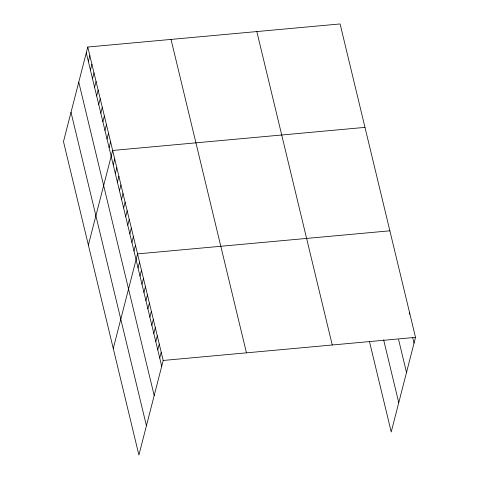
<?xml version="1.0" encoding="UTF-8"?>
<svg xmlns="http://www.w3.org/2000/svg" width="479" height="479" viewBox="0 0 479 479"><rect width="100%" height="100%" fill="white"/><g stroke="black" fill="none" stroke-linecap="round" stroke-linejoin="round"><path stroke-width="0.72" d="M87.771 47.032L63.479 141.628L138.904 455.05L163.195 360.459L87.771 47.032L340.096 23.95L415.521 337.372L391.229 431.968L369.531 341.796M88.358 61.444L89.842 55.654M90.429 70.06L91.914 64.27M92.501 78.682L93.992 72.892M94.579 87.298L96.063 81.508M96.65 95.92L98.141 90.13M98.728 104.536L100.213 98.746M100.8 113.158L102.284 107.368M102.877 121.774L104.362 115.984M104.949 130.396L106.434 124.606M107.021 139.012L108.511 133.222M109.098 147.634L110.583 141.844M88.37 245.056L112.661 150.46L364.986 127.378M113.248 164.872L114.732 159.082M115.319 173.494L116.804 167.704M117.391 182.11L118.882 176.32M119.469 190.732L120.953 184.942M121.54 199.348L123.031 193.558M123.618 207.97L125.103 202.18M125.69 216.586L127.175 210.796M127.767 225.208L129.252 219.418M129.839 233.824L131.324 228.034M131.911 242.446L133.401 236.656M133.988 251.062L135.473 245.272M113.26 348.484L137.551 253.894L389.876 230.812M138.036 267.881L139.521 262.091M140.006 276.078L141.491 270.288M141.982 284.275L143.466 278.485M143.951 292.471L145.436 286.682M145.927 300.668L147.412 294.878M147.897 308.865L149.382 303.075M149.867 317.062L151.358 311.272M151.843 325.259L153.328 319.469M153.813 333.456L155.304 327.666M155.789 341.653L157.274 335.863M157.759 349.85L159.25 344.06M159.735 358.053L161.219 352.263M409.228 314.23L409.599 312.781M163.195 360.459L415.521 337.372M412.718 337.701L414.036 343.162M398.618 339.683L406.509 372.47M383.631 339.815L398.756 402.659M256.828 31.566L332.252 344.994M171.033 39.416L246.457 352.837M86.28 52.822L161.704 366.249M78.76 82.131L154.184 395.552M71.006 112.32L146.43 425.747"/></g></svg>
